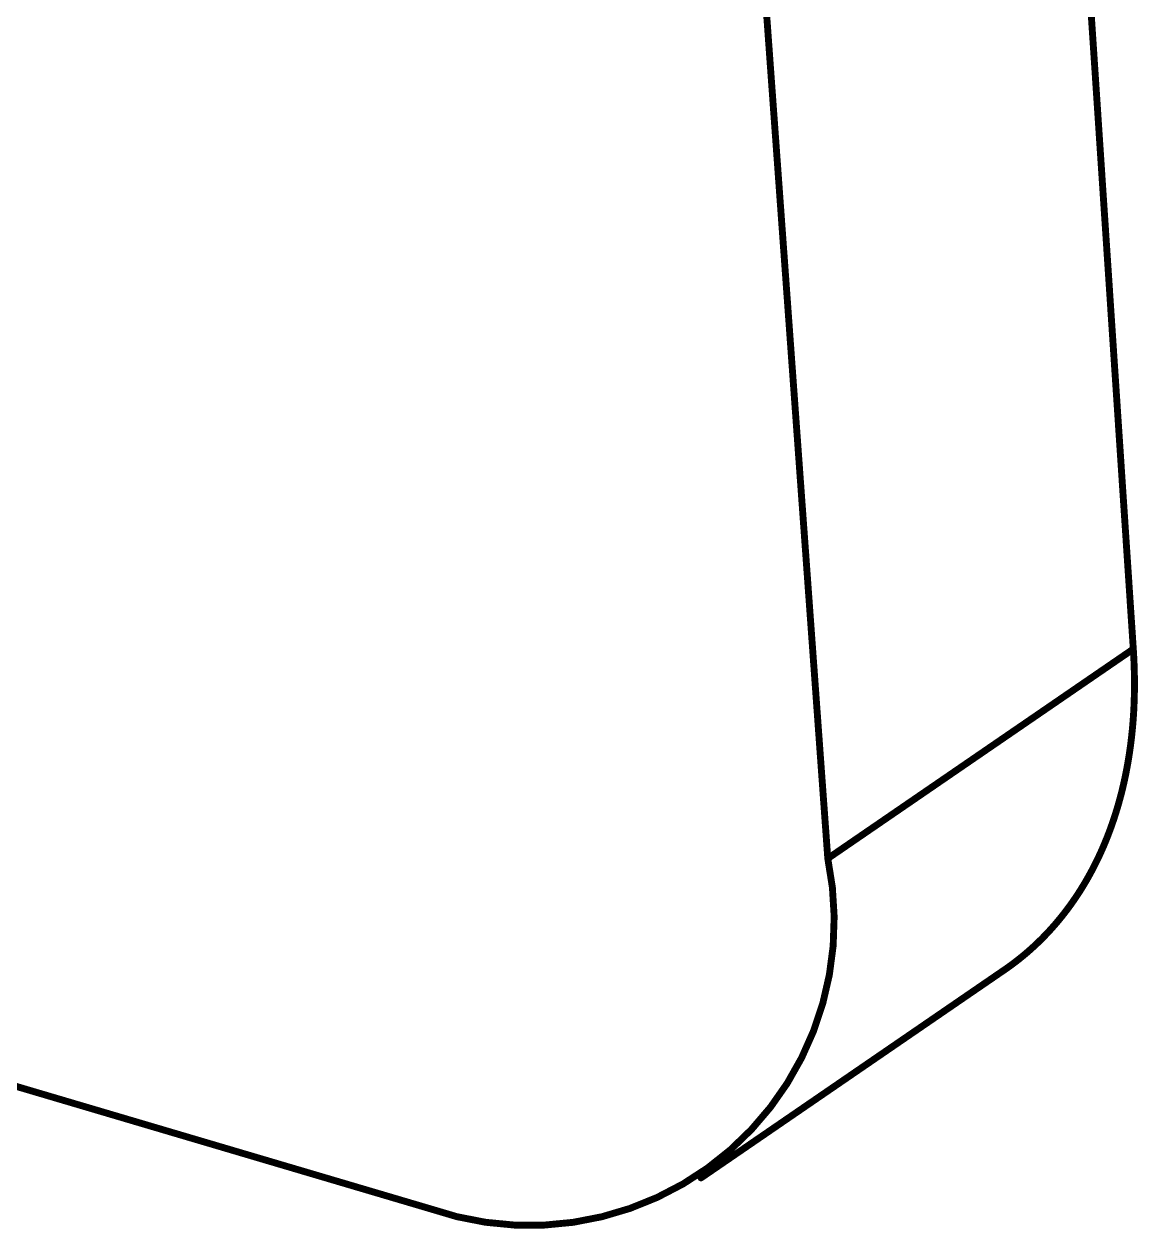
# Model space of a CAD drawing. Header units: inches. Extents: x 0 to 35.2, y -0.7 to 15.9.
# Drawn here: x 30.9147 to 30.9956, y 11.1933 to 11.2807 of the extents above; entities that cross this region are included whole.
import ezdxf

# ---------------------------------------------------------------- set-up
doc = ezdxf.new("R2010")
doc.units = ezdxf.units.IN
doc.header["$MEASUREMENT"] = 0
doc.layers.add('Dimensions', color=6, linetype='Continuous')

msp = doc.modelspace()

# ---------------------------------------------------------------- linework, layer by layer
at = {"layer": 'Dimensions'}
for points in [[(30.414375, 11.351366, 0.0005, 0.0005, 0), (30.944098, 11.19479, 0.0005, 0.0005, 0)], [(30.990599, 11.305035, 0.0005, 0.0005, 0), (30.995217, 11.235379, 0.0005, 0.0005, 0)], [(30.968016, 11.289553, 0.0005, 0.0005, 0), (30.973044, 11.220179, 0.0005, 0.0005, 0)], [(30.973044, 11.220179, 0.0005, 0.0005, 0), (30.995217, 11.235379, 0.0005, 0.0005, 0)], [(30.995217, 11.235379, 0.0005, 0.0005, 0), (30.995236, 11.235077, 0.0005, 0.0005, 0)], [(30.995236, 11.235077, 0.0005, 0.0005, 0), (30.995252, 11.234776, 0.0005, 0.0005, 0)], [(30.995252, 11.234776, 0.0005, 0.0005, 0), (30.995266, 11.234475, 0.0005, 0.0005, 0)], [(30.995266, 11.234475, 0.0005, 0.0005, 0), (30.995278, 11.234176, 0.0005, 0.0005, 0)], [(30.995278, 11.234176, 0.0005, 0.0005, 0), (30.995287, 11.233877, 0.0005, 0.0005, 0)], [(30.995287, 11.233877, 0.0005, 0.0005, 0), (30.995294, 11.233579, 0.0005, 0.0005, 0)], [(30.995294, 11.233579, 0.0005, 0.0005, 0), (30.995299, 11.233282, 0.0005, 0.0005, 0)], [(30.995299, 11.233282, 0.0005, 0.0005, 0), (30.995301, 11.232985, 0.0005, 0.0005, 0)], [(30.995294, 11.232102, 0.0005, 0.0005, 0), (30.995299, 11.232396, 0.0005, 0.0005, 0)], [(30.995299, 11.232396, 0.0005, 0.0005, 0), (30.995301, 11.23269, 0.0005, 0.0005, 0)], [(30.995301, 11.23269, 0.0005, 0.0005, 0), (30.995301, 11.232985, 0.0005, 0.0005, 0)], [(30.995265, 11.231227, 0.0005, 0.0005, 0), (30.995277, 11.231518, 0.0005, 0.0005, 0)], [(30.995277, 11.231518, 0.0005, 0.0005, 0), (30.995286, 11.231809, 0.0005, 0.0005, 0)], [(30.995286, 11.231809, 0.0005, 0.0005, 0), (30.995294, 11.232102, 0.0005, 0.0005, 0)], [(30.995215, 11.230361, 0.0005, 0.0005, 0), (30.995234, 11.230649, 0.0005, 0.0005, 0)], [(30.995234, 11.230649, 0.0005, 0.0005, 0), (30.995251, 11.230937, 0.0005, 0.0005, 0)], [(30.995251, 11.230937, 0.0005, 0.0005, 0), (30.995265, 11.231227, 0.0005, 0.0005, 0)], [(30.995143, 11.229505, 0.0005, 0.0005, 0), (30.995169, 11.229789, 0.0005, 0.0005, 0)], [(30.995169, 11.229789, 0.0005, 0.0005, 0), (30.995193, 11.230075, 0.0005, 0.0005, 0)], [(30.995193, 11.230075, 0.0005, 0.0005, 0), (30.995215, 11.230361, 0.0005, 0.0005, 0)], [(30.99505, 11.228659, 0.0005, 0.0005, 0), (30.995083, 11.22894, 0.0005, 0.0005, 0)], [(30.995083, 11.22894, 0.0005, 0.0005, 0), (30.995114, 11.229222, 0.0005, 0.0005, 0)], [(30.995114, 11.229222, 0.0005, 0.0005, 0), (30.995143, 11.229505, 0.0005, 0.0005, 0)], [(30.994893, 11.227548, 0.0005, 0.0005, 0), (30.994936, 11.227824, 0.0005, 0.0005, 0)], [(30.994936, 11.227824, 0.0005, 0.0005, 0), (30.994977, 11.228101, 0.0005, 0.0005, 0)], [(30.994977, 11.228101, 0.0005, 0.0005, 0), (30.995015, 11.228379, 0.0005, 0.0005, 0)], [(30.995015, 11.228379, 0.0005, 0.0005, 0), (30.99505, 11.228659, 0.0005, 0.0005, 0)], [(30.994751, 11.226728, 0.0005, 0.0005, 0), (30.994801, 11.227, 0.0005, 0.0005, 0)], [(30.994801, 11.227, 0.0005, 0.0005, 0), (30.994848, 11.227274, 0.0005, 0.0005, 0)], [(30.994848, 11.227274, 0.0005, 0.0005, 0), (30.994893, 11.227548, 0.0005, 0.0005, 0)], [(30.994588, 11.225921, 0.0005, 0.0005, 0), (30.994645, 11.226189, 0.0005, 0.0005, 0)], [(30.994645, 11.226189, 0.0005, 0.0005, 0), (30.994699, 11.226458, 0.0005, 0.0005, 0)], [(30.994699, 11.226458, 0.0005, 0.0005, 0), (30.994751, 11.226728, 0.0005, 0.0005, 0)], [(30.994404, 11.225126, 0.0005, 0.0005, 0), (30.994468, 11.22539, 0.0005, 0.0005, 0)], [(30.994468, 11.22539, 0.0005, 0.0005, 0), (30.994529, 11.225654, 0.0005, 0.0005, 0)], [(30.994529, 11.225654, 0.0005, 0.0005, 0), (30.994588, 11.225921, 0.0005, 0.0005, 0)], [(30.994127, 11.224087, 0.0005, 0.0005, 0), (30.994199, 11.224345, 0.0005, 0.0005, 0)], [(30.994199, 11.224345, 0.0005, 0.0005, 0), (30.99427, 11.224604, 0.0005, 0.0005, 0)], [(30.99427, 11.224604, 0.0005, 0.0005, 0), (30.994338, 11.224864, 0.0005, 0.0005, 0)], [(30.994338, 11.224864, 0.0005, 0.0005, 0), (30.994404, 11.225126, 0.0005, 0.0005, 0)], [(30.993894, 11.223324, 0.0005, 0.0005, 0), (30.993974, 11.223577, 0.0005, 0.0005, 0)], [(30.993974, 11.223577, 0.0005, 0.0005, 0), (30.994051, 11.223831, 0.0005, 0.0005, 0)], [(30.994051, 11.223831, 0.0005, 0.0005, 0), (30.994127, 11.224087, 0.0005, 0.0005, 0)], [(30.993553, 11.222329, 0.0005, 0.0005, 0), (30.993641, 11.222575, 0.0005, 0.0005, 0)], [(30.993641, 11.222575, 0.0005, 0.0005, 0), (30.993728, 11.222823, 0.0005, 0.0005, 0)], [(30.993728, 11.222823, 0.0005, 0.0005, 0), (30.993812, 11.223073, 0.0005, 0.0005, 0)], [(30.993812, 11.223073, 0.0005, 0.0005, 0), (30.993894, 11.223324, 0.0005, 0.0005, 0)], [(30.993273, 11.2216, 0.0005, 0.0005, 0), (30.993369, 11.221842, 0.0005, 0.0005, 0)], [(30.993369, 11.221842, 0.0005, 0.0005, 0), (30.993462, 11.222084, 0.0005, 0.0005, 0)], [(30.993462, 11.222084, 0.0005, 0.0005, 0), (30.993553, 11.222329, 0.0005, 0.0005, 0)], [(30.992869, 11.220653, 0.0005, 0.0005, 0), (30.992974, 11.220887, 0.0005, 0.0005, 0)], [(30.992974, 11.220887, 0.0005, 0.0005, 0), (30.993076, 11.221123, 0.0005, 0.0005, 0)], [(30.993076, 11.221123, 0.0005, 0.0005, 0), (30.993175, 11.221361, 0.0005, 0.0005, 0)], [(30.993175, 11.221361, 0.0005, 0.0005, 0), (30.993273, 11.2216, 0.0005, 0.0005, 0)], [(30.973044, 11.220179, 0.0005, 0.0005, -0.583423), (30.944098, 11.19479, 0.0005, 0.0005, 0)], [(30.99243, 11.219735, 0.0005, 0.0005, 0), (30.992543, 11.219962, 0.0005, 0.0005, 0)], [(30.992543, 11.219962, 0.0005, 0.0005, 0), (30.992654, 11.220191, 0.0005, 0.0005, 0)], [(30.992654, 11.220191, 0.0005, 0.0005, 0), (30.992763, 11.220421, 0.0005, 0.0005, 0)], [(30.992763, 11.220421, 0.0005, 0.0005, 0), (30.992869, 11.220653, 0.0005, 0.0005, 0)], [(30.991957, 11.218847, 0.0005, 0.0005, 0), (30.992078, 11.219067, 0.0005, 0.0005, 0)], [(30.992078, 11.219067, 0.0005, 0.0005, 0), (30.992198, 11.219288, 0.0005, 0.0005, 0)], [(30.992198, 11.219288, 0.0005, 0.0005, 0), (30.992315, 11.219511, 0.0005, 0.0005, 0)], [(30.992315, 11.219511, 0.0005, 0.0005, 0), (30.99243, 11.219735, 0.0005, 0.0005, 0)], [(30.991449, 11.21799, 0.0005, 0.0005, 0), (30.991579, 11.218202, 0.0005, 0.0005, 0)], [(30.991579, 11.218202, 0.0005, 0.0005, 0), (30.991707, 11.218415, 0.0005, 0.0005, 0)], [(30.991707, 11.218415, 0.0005, 0.0005, 0), (30.991833, 11.21863, 0.0005, 0.0005, 0)], [(30.991833, 11.21863, 0.0005, 0.0005, 0), (30.991957, 11.218847, 0.0005, 0.0005, 0)], [(30.990908, 11.217166, 0.0005, 0.0005, 0), (30.991047, 11.217369, 0.0005, 0.0005, 0)], [(30.991047, 11.217369, 0.0005, 0.0005, 0), (30.991183, 11.217574, 0.0005, 0.0005, 0)], [(30.991183, 11.217574, 0.0005, 0.0005, 0), (30.991317, 11.217781, 0.0005, 0.0005, 0)], [(30.991317, 11.217781, 0.0005, 0.0005, 0), (30.991449, 11.21799, 0.0005, 0.0005, 0)], [(30.990335, 11.216374, 0.0005, 0.0005, 0), (30.990481, 11.216569, 0.0005, 0.0005, 0)], [(30.990481, 11.216569, 0.0005, 0.0005, 0), (30.990626, 11.216766, 0.0005, 0.0005, 0)], [(30.990626, 11.216766, 0.0005, 0.0005, 0), (30.990768, 11.216965, 0.0005, 0.0005, 0)], [(30.990768, 11.216965, 0.0005, 0.0005, 0), (30.990908, 11.217166, 0.0005, 0.0005, 0)], [(30.989573, 11.215432, 0.0005, 0.0005, 0), (30.989729, 11.215616, 0.0005, 0.0005, 0)], [(30.989729, 11.215616, 0.0005, 0.0005, 0), (30.989884, 11.215803, 0.0005, 0.0005, 0)], [(30.989884, 11.215803, 0.0005, 0.0005, 0), (30.990036, 11.215991, 0.0005, 0.0005, 0)], [(30.990036, 11.215991, 0.0005, 0.0005, 0), (30.990186, 11.216181, 0.0005, 0.0005, 0)], [(30.990186, 11.216181, 0.0005, 0.0005, 0), (30.990335, 11.216374, 0.0005, 0.0005, 0)], [(30.988763, 11.214546, 0.0005, 0.0005, 0), (30.988929, 11.214719, 0.0005, 0.0005, 0)], [(30.988929, 11.214719, 0.0005, 0.0005, 0), (30.989093, 11.214894, 0.0005, 0.0005, 0)], [(30.989093, 11.214894, 0.0005, 0.0005, 0), (30.989255, 11.215071, 0.0005, 0.0005, 0)], [(30.989255, 11.215071, 0.0005, 0.0005, 0), (30.989415, 11.215251, 0.0005, 0.0005, 0)], [(30.989415, 11.215251, 0.0005, 0.0005, 0), (30.989573, 11.215432, 0.0005, 0.0005, 0)], [(30.987905, 11.213716, 0.0005, 0.0005, 0), (30.98808, 11.213878, 0.0005, 0.0005, 0)], [(30.98808, 11.213878, 0.0005, 0.0005, 0), (30.988254, 11.214041, 0.0005, 0.0005, 0)], [(30.988254, 11.214041, 0.0005, 0.0005, 0), (30.988425, 11.214207, 0.0005, 0.0005, 0)], [(30.988425, 11.214207, 0.0005, 0.0005, 0), (30.988595, 11.214375, 0.0005, 0.0005, 0)], [(30.988595, 11.214375, 0.0005, 0.0005, 0), (30.988763, 11.214546, 0.0005, 0.0005, 0)], [(30.986816, 11.212797, 0.0005, 0.0005, 0), (30.987002, 11.212945, 0.0005, 0.0005, 0)], [(30.987002, 11.212945, 0.0005, 0.0005, 0), (30.987186, 11.213094, 0.0005, 0.0005, 0)], [(30.987186, 11.213094, 0.0005, 0.0005, 0), (30.987369, 11.213246, 0.0005, 0.0005, 0)], [(30.987369, 11.213246, 0.0005, 0.0005, 0), (30.987549, 11.2134, 0.0005, 0.0005, 0)], [(30.987549, 11.2134, 0.0005, 0.0005, 0), (30.987728, 11.213557, 0.0005, 0.0005, 0)], [(30.987728, 11.213557, 0.0005, 0.0005, 0), (30.987905, 11.213716, 0.0005, 0.0005, 0)], [(30.963845, 11.197005, 0.0005, 0.0005, 0), (30.985861, 11.212098, 0.0005, 0.0005, 0)], [(30.985861, 11.212098, 0.0005, 0.0005, 0), (30.986055, 11.212233, 0.0005, 0.0005, 0)], [(30.986055, 11.212233, 0.0005, 0.0005, 0), (30.986248, 11.21237, 0.0005, 0.0005, 0)], [(30.986248, 11.21237, 0.0005, 0.0005, 0), (30.986439, 11.21251, 0.0005, 0.0005, 0)], [(30.986439, 11.21251, 0.0005, 0.0005, 0), (30.986629, 11.212653, 0.0005, 0.0005, 0)], [(30.986629, 11.212653, 0.0005, 0.0005, 0), (30.986816, 11.212797, 0.0005, 0.0005, 0)]]:
    msp.add_lwpolyline(points, format="xyseb", dxfattribs=at)
for points in [[(30.995092, 11.235379, 0.00025, 0.00025, 1), (30.995342, 11.235379, 0.00025, 0.00025, 1)], [(30.995092, 11.235379, 0.00025, 0.00025, 1), (30.995342, 11.235379, 0.00025, 0.00025, 1)], [(30.995092, 11.235379, 0.00025, 0.00025, 1), (30.995342, 11.235379, 0.00025, 0.00025, 1)], [(30.995111, 11.235077, 0.00025, 0.00025, 1), (30.995361, 11.235077, 0.00025, 0.00025, 1)], [(30.995111, 11.235077, 0.00025, 0.00025, 1), (30.995361, 11.235077, 0.00025, 0.00025, 1)], [(30.995127, 11.234776, 0.00025, 0.00025, 1), (30.995377, 11.234776, 0.00025, 0.00025, 1)], [(30.995127, 11.234776, 0.00025, 0.00025, 1), (30.995377, 11.234776, 0.00025, 0.00025, 1)], [(30.995141, 11.234475, 0.00025, 0.00025, 1), (30.995391, 11.234475, 0.00025, 0.00025, 1)], [(30.995141, 11.234475, 0.00025, 0.00025, 1), (30.995391, 11.234475, 0.00025, 0.00025, 1)], [(30.995153, 11.234176, 0.00025, 0.00025, 1), (30.995403, 11.234176, 0.00025, 0.00025, 1)], [(30.995153, 11.234176, 0.00025, 0.00025, 1), (30.995403, 11.234176, 0.00025, 0.00025, 1)], [(30.995162, 11.233877, 0.00025, 0.00025, 1), (30.995412, 11.233877, 0.00025, 0.00025, 1)], [(30.995162, 11.233877, 0.00025, 0.00025, 1), (30.995412, 11.233877, 0.00025, 0.00025, 1)], [(30.995169, 11.233579, 0.00025, 0.00025, 1), (30.995419, 11.233579, 0.00025, 0.00025, 1)], [(30.995169, 11.233579, 0.00025, 0.00025, 1), (30.995419, 11.233579, 0.00025, 0.00025, 1)], [(30.995174, 11.233282, 0.00025, 0.00025, 1), (30.995424, 11.233282, 0.00025, 0.00025, 1)], [(30.995174, 11.233282, 0.00025, 0.00025, 1), (30.995424, 11.233282, 0.00025, 0.00025, 1)], [(30.995174, 11.232396, 0.00025, 0.00025, 1), (30.995424, 11.232396, 0.00025, 0.00025, 1)], [(30.995174, 11.232396, 0.00025, 0.00025, 1), (30.995424, 11.232396, 0.00025, 0.00025, 1)], [(30.995176, 11.232985, 0.00025, 0.00025, 1), (30.995426, 11.232985, 0.00025, 0.00025, 1)], [(30.995176, 11.232985, 0.00025, 0.00025, 1), (30.995426, 11.232985, 0.00025, 0.00025, 1)], [(30.995176, 11.23269, 0.00025, 0.00025, 1), (30.995426, 11.23269, 0.00025, 0.00025, 1)], [(30.995176, 11.23269, 0.00025, 0.00025, 1), (30.995426, 11.23269, 0.00025, 0.00025, 1)], [(30.995152, 11.231518, 0.00025, 0.00025, 1), (30.995402, 11.231518, 0.00025, 0.00025, 1)], [(30.995152, 11.231518, 0.00025, 0.00025, 1), (30.995402, 11.231518, 0.00025, 0.00025, 1)], [(30.995161, 11.231809, 0.00025, 0.00025, 1), (30.995411, 11.231809, 0.00025, 0.00025, 1)], [(30.995161, 11.231809, 0.00025, 0.00025, 1), (30.995411, 11.231809, 0.00025, 0.00025, 1)], [(30.995169, 11.232102, 0.00025, 0.00025, 1), (30.995419, 11.232102, 0.00025, 0.00025, 1)], [(30.995169, 11.232102, 0.00025, 0.00025, 1), (30.995419, 11.232102, 0.00025, 0.00025, 1)], [(30.995109, 11.230649, 0.00025, 0.00025, 1), (30.995359, 11.230649, 0.00025, 0.00025, 1)], [(30.995109, 11.230649, 0.00025, 0.00025, 1), (30.995359, 11.230649, 0.00025, 0.00025, 1)], [(30.995126, 11.230937, 0.00025, 0.00025, 1), (30.995376, 11.230937, 0.00025, 0.00025, 1)], [(30.995126, 11.230937, 0.00025, 0.00025, 1), (30.995376, 11.230937, 0.00025, 0.00025, 1)], [(30.99514, 11.231227, 0.00025, 0.00025, 1), (30.99539, 11.231227, 0.00025, 0.00025, 1)], [(30.99514, 11.231227, 0.00025, 0.00025, 1), (30.99539, 11.231227, 0.00025, 0.00025, 1)], [(30.995044, 11.229789, 0.00025, 0.00025, 1), (30.995294, 11.229789, 0.00025, 0.00025, 1)], [(30.995044, 11.229789, 0.00025, 0.00025, 1), (30.995294, 11.229789, 0.00025, 0.00025, 1)], [(30.995068, 11.230075, 0.00025, 0.00025, 1), (30.995318, 11.230075, 0.00025, 0.00025, 1)], [(30.995068, 11.230075, 0.00025, 0.00025, 1), (30.995318, 11.230075, 0.00025, 0.00025, 1)], [(30.99509, 11.230361, 0.00025, 0.00025, 1), (30.99534, 11.230361, 0.00025, 0.00025, 1)], [(30.99509, 11.230361, 0.00025, 0.00025, 1), (30.99534, 11.230361, 0.00025, 0.00025, 1)], [(30.994958, 11.22894, 0.00025, 0.00025, 1), (30.995209, 11.22894, 0.00025, 0.00025, 1)], [(30.994958, 11.22894, 0.00025, 0.00025, 1), (30.995209, 11.22894, 0.00025, 0.00025, 1)], [(30.994989, 11.229222, 0.00025, 0.00025, 1), (30.99524, 11.229222, 0.00025, 0.00025, 1)], [(30.994989, 11.229222, 0.00025, 0.00025, 1), (30.99524, 11.229222, 0.00025, 0.00025, 1)], [(30.995018, 11.229505, 0.00025, 0.00025, 1), (30.995268, 11.229505, 0.00025, 0.00025, 1)], [(30.995018, 11.229505, 0.00025, 0.00025, 1), (30.995268, 11.229505, 0.00025, 0.00025, 1)], [(30.994811, 11.227824, 0.00025, 0.00025, 1), (30.995061, 11.227824, 0.00025, 0.00025, 1)], [(30.994811, 11.227824, 0.00025, 0.00025, 1), (30.995061, 11.227824, 0.00025, 0.00025, 1)], [(30.994852, 11.228101, 0.00025, 0.00025, 1), (30.995102, 11.228101, 0.00025, 0.00025, 1)], [(30.994852, 11.228101, 0.00025, 0.00025, 1), (30.995102, 11.228101, 0.00025, 0.00025, 1)], [(30.99489, 11.228379, 0.00025, 0.00025, 1), (30.99514, 11.228379, 0.00025, 0.00025, 1)], [(30.99489, 11.228379, 0.00025, 0.00025, 1), (30.99514, 11.228379, 0.00025, 0.00025, 1)], [(30.994925, 11.228659, 0.00025, 0.00025, 1), (30.995175, 11.228659, 0.00025, 0.00025, 1)], [(30.994925, 11.228659, 0.00025, 0.00025, 1), (30.995175, 11.228659, 0.00025, 0.00025, 1)], [(30.994676, 11.227, 0.00025, 0.00025, 1), (30.994926, 11.227, 0.00025, 0.00025, 1)], [(30.994676, 11.227, 0.00025, 0.00025, 1), (30.994926, 11.227, 0.00025, 0.00025, 1)], [(30.994723, 11.227274, 0.00025, 0.00025, 1), (30.994974, 11.227274, 0.00025, 0.00025, 1)], [(30.994723, 11.227274, 0.00025, 0.00025, 1), (30.994974, 11.227274, 0.00025, 0.00025, 1)], [(30.994768, 11.227548, 0.00025, 0.00025, 1), (30.995019, 11.227548, 0.00025, 0.00025, 1)], [(30.994768, 11.227548, 0.00025, 0.00025, 1), (30.995019, 11.227548, 0.00025, 0.00025, 1)], [(30.99452, 11.226189, 0.00025, 0.00025, 1), (30.99477, 11.226189, 0.00025, 0.00025, 1)], [(30.99452, 11.226189, 0.00025, 0.00025, 1), (30.99477, 11.226189, 0.00025, 0.00025, 1)], [(30.994574, 11.226458, 0.00025, 0.00025, 1), (30.994824, 11.226458, 0.00025, 0.00025, 1)], [(30.994574, 11.226458, 0.00025, 0.00025, 1), (30.994824, 11.226458, 0.00025, 0.00025, 1)], [(30.994626, 11.226728, 0.00025, 0.00025, 1), (30.994876, 11.226728, 0.00025, 0.00025, 1)], [(30.994626, 11.226728, 0.00025, 0.00025, 1), (30.994876, 11.226728, 0.00025, 0.00025, 1)], [(30.994343, 11.22539, 0.00025, 0.00025, 1), (30.994593, 11.22539, 0.00025, 0.00025, 1)], [(30.994343, 11.22539, 0.00025, 0.00025, 1), (30.994593, 11.22539, 0.00025, 0.00025, 1)], [(30.994404, 11.225654, 0.00025, 0.00025, 1), (30.994654, 11.225654, 0.00025, 0.00025, 1)], [(30.994404, 11.225654, 0.00025, 0.00025, 1), (30.994654, 11.225654, 0.00025, 0.00025, 1)], [(30.994463, 11.225921, 0.00025, 0.00025, 1), (30.994713, 11.225921, 0.00025, 0.00025, 1)], [(30.994463, 11.225921, 0.00025, 0.00025, 1), (30.994713, 11.225921, 0.00025, 0.00025, 1)], [(30.994074, 11.224345, 0.00025, 0.00025, 1), (30.994324, 11.224345, 0.00025, 0.00025, 1)], [(30.994074, 11.224345, 0.00025, 0.00025, 1), (30.994324, 11.224345, 0.00025, 0.00025, 1)], [(30.994145, 11.224604, 0.00025, 0.00025, 1), (30.994395, 11.224604, 0.00025, 0.00025, 1)], [(30.994145, 11.224604, 0.00025, 0.00025, 1), (30.994395, 11.224604, 0.00025, 0.00025, 1)], [(30.994213, 11.224864, 0.00025, 0.00025, 1), (30.994463, 11.224864, 0.00025, 0.00025, 1)], [(30.994213, 11.224864, 0.00025, 0.00025, 1), (30.994463, 11.224864, 0.00025, 0.00025, 1)], [(30.994279, 11.225126, 0.00025, 0.00025, 1), (30.994529, 11.225126, 0.00025, 0.00025, 1)], [(30.994279, 11.225126, 0.00025, 0.00025, 1), (30.994529, 11.225126, 0.00025, 0.00025, 1)], [(30.993849, 11.223577, 0.00025, 0.00025, 1), (30.994099, 11.223577, 0.00025, 0.00025, 1)], [(30.993849, 11.223577, 0.00025, 0.00025, 1), (30.994099, 11.223577, 0.00025, 0.00025, 1)], [(30.993926, 11.223831, 0.00025, 0.00025, 1), (30.994176, 11.223831, 0.00025, 0.00025, 1)], [(30.993926, 11.223831, 0.00025, 0.00025, 1), (30.994176, 11.223831, 0.00025, 0.00025, 1)], [(30.994001, 11.224087, 0.00025, 0.00025, 1), (30.994252, 11.224087, 0.00025, 0.00025, 1)], [(30.994001, 11.224087, 0.00025, 0.00025, 1), (30.994252, 11.224087, 0.00025, 0.00025, 1)], [(30.993516, 11.222575, 0.00025, 0.00025, 1), (30.993766, 11.222575, 0.00025, 0.00025, 1)], [(30.993516, 11.222575, 0.00025, 0.00025, 1), (30.993766, 11.222575, 0.00025, 0.00025, 1)], [(30.993603, 11.222823, 0.00025, 0.00025, 1), (30.993853, 11.222823, 0.00025, 0.00025, 1)], [(30.993603, 11.222823, 0.00025, 0.00025, 1), (30.993853, 11.222823, 0.00025, 0.00025, 1)], [(30.993687, 11.223073, 0.00025, 0.00025, 1), (30.993937, 11.223073, 0.00025, 0.00025, 1)], [(30.993687, 11.223073, 0.00025, 0.00025, 1), (30.993937, 11.223073, 0.00025, 0.00025, 1)], [(30.993769, 11.223324, 0.00025, 0.00025, 1), (30.994019, 11.223324, 0.00025, 0.00025, 1)], [(30.993769, 11.223324, 0.00025, 0.00025, 1), (30.994019, 11.223324, 0.00025, 0.00025, 1)], [(30.993244, 11.221842, 0.00025, 0.00025, 1), (30.993494, 11.221842, 0.00025, 0.00025, 1)], [(30.993244, 11.221842, 0.00025, 0.00025, 1), (30.993494, 11.221842, 0.00025, 0.00025, 1)], [(30.993337, 11.222084, 0.00025, 0.00025, 1), (30.993587, 11.222084, 0.00025, 0.00025, 1)], [(30.993337, 11.222084, 0.00025, 0.00025, 1), (30.993587, 11.222084, 0.00025, 0.00025, 1)], [(30.993428, 11.222329, 0.00025, 0.00025, 1), (30.993678, 11.222329, 0.00025, 0.00025, 1)], [(30.993428, 11.222329, 0.00025, 0.00025, 1), (30.993678, 11.222329, 0.00025, 0.00025, 1)], [(30.992849, 11.220887, 0.00025, 0.00025, 1), (30.993098, 11.220887, 0.00025, 0.00025, 1)], [(30.992849, 11.220887, 0.00025, 0.00025, 1), (30.993098, 11.220887, 0.00025, 0.00025, 1)], [(30.992951, 11.221123, 0.00025, 0.00025, 1), (30.993201, 11.221123, 0.00025, 0.00025, 1)], [(30.992951, 11.221123, 0.00025, 0.00025, 1), (30.993201, 11.221123, 0.00025, 0.00025, 1)], [(30.99305, 11.221361, 0.00025, 0.00025, 1), (30.993301, 11.221361, 0.00025, 0.00025, 1)], [(30.99305, 11.221361, 0.00025, 0.00025, 1), (30.993301, 11.221361, 0.00025, 0.00025, 1)], [(30.993148, 11.2216, 0.00025, 0.00025, 1), (30.993398, 11.2216, 0.00025, 0.00025, 1)], [(30.993148, 11.2216, 0.00025, 0.00025, 1), (30.993398, 11.2216, 0.00025, 0.00025, 1)], [(30.972919, 11.220179, 0.00025, 0.00025, 1), (30.973169, 11.220179, 0.00025, 0.00025, 1)], [(30.972919, 11.220179, 0.00025, 0.00025, 1), (30.973169, 11.220179, 0.00025, 0.00025, 1)], [(30.972919, 11.220179, 0.00025, 0.00025, 1), (30.973169, 11.220179, 0.00025, 0.00025, 1)], [(30.992418, 11.219962, 0.00025, 0.00025, 1), (30.992668, 11.219962, 0.00025, 0.00025, 1)], [(30.992418, 11.219962, 0.00025, 0.00025, 1), (30.992668, 11.219962, 0.00025, 0.00025, 1)], [(30.992529, 11.220191, 0.00025, 0.00025, 1), (30.992779, 11.220191, 0.00025, 0.00025, 1)], [(30.992529, 11.220191, 0.00025, 0.00025, 1), (30.992779, 11.220191, 0.00025, 0.00025, 1)], [(30.992638, 11.220421, 0.00025, 0.00025, 1), (30.992888, 11.220421, 0.00025, 0.00025, 1)], [(30.992638, 11.220421, 0.00025, 0.00025, 1), (30.992888, 11.220421, 0.00025, 0.00025, 1)], [(30.992744, 11.220653, 0.00025, 0.00025, 1), (30.992994, 11.220653, 0.00025, 0.00025, 1)], [(30.992744, 11.220653, 0.00025, 0.00025, 1), (30.992994, 11.220653, 0.00025, 0.00025, 1)], [(30.991953, 11.219067, 0.00025, 0.00025, 1), (30.992203, 11.219067, 0.00025, 0.00025, 1)], [(30.991953, 11.219067, 0.00025, 0.00025, 1), (30.992203, 11.219067, 0.00025, 0.00025, 1)], [(30.992073, 11.219288, 0.00025, 0.00025, 1), (30.992323, 11.219288, 0.00025, 0.00025, 1)], [(30.992073, 11.219288, 0.00025, 0.00025, 1), (30.992323, 11.219288, 0.00025, 0.00025, 1)], [(30.99219, 11.219511, 0.00025, 0.00025, 1), (30.99244, 11.219511, 0.00025, 0.00025, 1)], [(30.99219, 11.219511, 0.00025, 0.00025, 1), (30.99244, 11.219511, 0.00025, 0.00025, 1)], [(30.992305, 11.219735, 0.00025, 0.00025, 1), (30.992555, 11.219735, 0.00025, 0.00025, 1)], [(30.992305, 11.219735, 0.00025, 0.00025, 1), (30.992555, 11.219735, 0.00025, 0.00025, 1)], [(30.991454, 11.218202, 0.00025, 0.00025, 1), (30.991704, 11.218202, 0.00025, 0.00025, 1)], [(30.991454, 11.218202, 0.00025, 0.00025, 1), (30.991704, 11.218202, 0.00025, 0.00025, 1)], [(30.991582, 11.218415, 0.00025, 0.00025, 1), (30.991832, 11.218415, 0.00025, 0.00025, 1)], [(30.991582, 11.218415, 0.00025, 0.00025, 1), (30.991832, 11.218415, 0.00025, 0.00025, 1)], [(30.991708, 11.21863, 0.00025, 0.00025, 1), (30.991958, 11.21863, 0.00025, 0.00025, 1)], [(30.991708, 11.21863, 0.00025, 0.00025, 1), (30.991958, 11.21863, 0.00025, 0.00025, 1)], [(30.991832, 11.218847, 0.00025, 0.00025, 1), (30.992082, 11.218847, 0.00025, 0.00025, 1)], [(30.991832, 11.218847, 0.00025, 0.00025, 1), (30.992082, 11.218847, 0.00025, 0.00025, 1)], [(30.990922, 11.217369, 0.00025, 0.00025, 1), (30.991172, 11.217369, 0.00025, 0.00025, 1)], [(30.990922, 11.217369, 0.00025, 0.00025, 1), (30.991172, 11.217369, 0.00025, 0.00025, 1)], [(30.991058, 11.217574, 0.00025, 0.00025, 1), (30.991308, 11.217574, 0.00025, 0.00025, 1)], [(30.991058, 11.217574, 0.00025, 0.00025, 1), (30.991308, 11.217574, 0.00025, 0.00025, 1)], [(30.991192, 11.217781, 0.00025, 0.00025, 1), (30.991442, 11.217781, 0.00025, 0.00025, 1)], [(30.991192, 11.217781, 0.00025, 0.00025, 1), (30.991442, 11.217781, 0.00025, 0.00025, 1)], [(30.991324, 11.21799, 0.00025, 0.00025, 1), (30.991574, 11.21799, 0.00025, 0.00025, 1)], [(30.991324, 11.21799, 0.00025, 0.00025, 1), (30.991574, 11.21799, 0.00025, 0.00025, 1)], [(30.990356, 11.216569, 0.00025, 0.00025, 1), (30.990606, 11.216569, 0.00025, 0.00025, 1)], [(30.990356, 11.216569, 0.00025, 0.00025, 1), (30.990606, 11.216569, 0.00025, 0.00025, 1)], [(30.990501, 11.216766, 0.00025, 0.00025, 1), (30.990751, 11.216766, 0.00025, 0.00025, 1)], [(30.990501, 11.216766, 0.00025, 0.00025, 1), (30.990751, 11.216766, 0.00025, 0.00025, 1)], [(30.990643, 11.216965, 0.00025, 0.00025, 1), (30.990893, 11.216965, 0.00025, 0.00025, 1)], [(30.990643, 11.216965, 0.00025, 0.00025, 1), (30.990893, 11.216965, 0.00025, 0.00025, 1)], [(30.990783, 11.217166, 0.00025, 0.00025, 1), (30.991033, 11.217166, 0.00025, 0.00025, 1)], [(30.990783, 11.217166, 0.00025, 0.00025, 1), (30.991033, 11.217166, 0.00025, 0.00025, 1)], [(30.989604, 11.215616, 0.00025, 0.00025, 1), (30.989854, 11.215616, 0.00025, 0.00025, 1)], [(30.989604, 11.215616, 0.00025, 0.00025, 1), (30.989854, 11.215616, 0.00025, 0.00025, 1)], [(30.989759, 11.215803, 0.00025, 0.00025, 1), (30.990009, 11.215803, 0.00025, 0.00025, 1)], [(30.989759, 11.215803, 0.00025, 0.00025, 1), (30.990009, 11.215803, 0.00025, 0.00025, 1)], [(30.989911, 11.215991, 0.00025, 0.00025, 1), (30.990161, 11.215991, 0.00025, 0.00025, 1)], [(30.989911, 11.215991, 0.00025, 0.00025, 1), (30.990161, 11.215991, 0.00025, 0.00025, 1)], [(30.990061, 11.216181, 0.00025, 0.00025, 1), (30.990311, 11.216181, 0.00025, 0.00025, 1)], [(30.990061, 11.216181, 0.00025, 0.00025, 1), (30.990311, 11.216181, 0.00025, 0.00025, 1)], [(30.99021, 11.216374, 0.00025, 0.00025, 1), (30.99046, 11.216374, 0.00025, 0.00025, 1)], [(30.99021, 11.216374, 0.00025, 0.00025, 1), (30.99046, 11.216374, 0.00025, 0.00025, 1)], [(30.988803, 11.214719, 0.00025, 0.00025, 1), (30.989054, 11.214719, 0.00025, 0.00025, 1)], [(30.988803, 11.214719, 0.00025, 0.00025, 1), (30.989054, 11.214719, 0.00025, 0.00025, 1)], [(30.988968, 11.214894, 0.00025, 0.00025, 1), (30.989217, 11.214894, 0.00025, 0.00025, 1)], [(30.988968, 11.214894, 0.00025, 0.00025, 1), (30.989217, 11.214894, 0.00025, 0.00025, 1)], [(30.98913, 11.215071, 0.00025, 0.00025, 1), (30.98938, 11.215071, 0.00025, 0.00025, 1)], [(30.98913, 11.215071, 0.00025, 0.00025, 1), (30.98938, 11.215071, 0.00025, 0.00025, 1)], [(30.98929, 11.215251, 0.00025, 0.00025, 1), (30.98954, 11.215251, 0.00025, 0.00025, 1)], [(30.98929, 11.215251, 0.00025, 0.00025, 1), (30.98954, 11.215251, 0.00025, 0.00025, 1)], [(30.989448, 11.215432, 0.00025, 0.00025, 1), (30.989698, 11.215432, 0.00025, 0.00025, 1)], [(30.989448, 11.215432, 0.00025, 0.00025, 1), (30.989698, 11.215432, 0.00025, 0.00025, 1)], [(30.987955, 11.213878, 0.00025, 0.00025, 1), (30.988205, 11.213878, 0.00025, 0.00025, 1)], [(30.987955, 11.213878, 0.00025, 0.00025, 1), (30.988205, 11.213878, 0.00025, 0.00025, 1)], [(30.988129, 11.214041, 0.00025, 0.00025, 1), (30.988379, 11.214041, 0.00025, 0.00025, 1)], [(30.988129, 11.214041, 0.00025, 0.00025, 1), (30.988379, 11.214041, 0.00025, 0.00025, 1)], [(30.9883, 11.214207, 0.00025, 0.00025, 1), (30.98855, 11.214207, 0.00025, 0.00025, 1)], [(30.9883, 11.214207, 0.00025, 0.00025, 1), (30.98855, 11.214207, 0.00025, 0.00025, 1)], [(30.98847, 11.214375, 0.00025, 0.00025, 1), (30.98872, 11.214375, 0.00025, 0.00025, 1)], [(30.98847, 11.214375, 0.00025, 0.00025, 1), (30.98872, 11.214375, 0.00025, 0.00025, 1)], [(30.988638, 11.214546, 0.00025, 0.00025, 1), (30.988888, 11.214546, 0.00025, 0.00025, 1)], [(30.988638, 11.214546, 0.00025, 0.00025, 1), (30.988888, 11.214546, 0.00025, 0.00025, 1)], [(30.986877, 11.212945, 0.00025, 0.00025, 1), (30.987127, 11.212945, 0.00025, 0.00025, 1)], [(30.986877, 11.212945, 0.00025, 0.00025, 1), (30.987127, 11.212945, 0.00025, 0.00025, 1)], [(30.987061, 11.213094, 0.00025, 0.00025, 1), (30.987311, 11.213094, 0.00025, 0.00025, 1)], [(30.987061, 11.213094, 0.00025, 0.00025, 1), (30.987311, 11.213094, 0.00025, 0.00025, 1)], [(30.987244, 11.213246, 0.00025, 0.00025, 1), (30.987494, 11.213246, 0.00025, 0.00025, 1)], [(30.987244, 11.213246, 0.00025, 0.00025, 1), (30.987494, 11.213246, 0.00025, 0.00025, 1)], [(30.987424, 11.2134, 0.00025, 0.00025, 1), (30.987674, 11.2134, 0.00025, 0.00025, 1)], [(30.987424, 11.2134, 0.00025, 0.00025, 1), (30.987674, 11.2134, 0.00025, 0.00025, 1)], [(30.987603, 11.213557, 0.00025, 0.00025, 1), (30.987853, 11.213557, 0.00025, 0.00025, 1)], [(30.987603, 11.213557, 0.00025, 0.00025, 1), (30.987853, 11.213557, 0.00025, 0.00025, 1)], [(30.98778, 11.213716, 0.00025, 0.00025, 1), (30.98803, 11.213716, 0.00025, 0.00025, 1)], [(30.98778, 11.213716, 0.00025, 0.00025, 1), (30.98803, 11.213716, 0.00025, 0.00025, 1)], [(30.985736, 11.212098, 0.00025, 0.00025, 1), (30.985986, 11.212098, 0.00025, 0.00025, 1)], [(30.985736, 11.212098, 0.00025, 0.00025, 1), (30.985986, 11.212098, 0.00025, 0.00025, 1)], [(30.98593, 11.212233, 0.00025, 0.00025, 1), (30.98618, 11.212233, 0.00025, 0.00025, 1)], [(30.98593, 11.212233, 0.00025, 0.00025, 1), (30.98618, 11.212233, 0.00025, 0.00025, 1)], [(30.986123, 11.21237, 0.00025, 0.00025, 1), (30.986373, 11.21237, 0.00025, 0.00025, 1)], [(30.986123, 11.21237, 0.00025, 0.00025, 1), (30.986373, 11.21237, 0.00025, 0.00025, 1)], [(30.986314, 11.21251, 0.00025, 0.00025, 1), (30.986564, 11.21251, 0.00025, 0.00025, 1)], [(30.986314, 11.21251, 0.00025, 0.00025, 1), (30.986564, 11.21251, 0.00025, 0.00025, 1)], [(30.986504, 11.212653, 0.00025, 0.00025, 1), (30.986754, 11.212653, 0.00025, 0.00025, 1)], [(30.986504, 11.212653, 0.00025, 0.00025, 1), (30.986754, 11.212653, 0.00025, 0.00025, 1)], [(30.986691, 11.212797, 0.00025, 0.00025, 1), (30.986941, 11.212797, 0.00025, 0.00025, 1)], [(30.986691, 11.212797, 0.00025, 0.00025, 1), (30.986941, 11.212797, 0.00025, 0.00025, 1)], [(30.96372, 11.197005, 0.00025, 0.00025, 1), (30.96397, 11.197005, 0.00025, 0.00025, 1)], [(30.943973, 11.19479, 0.00025, 0.00025, 1), (30.944223, 11.19479, 0.00025, 0.00025, 1)], [(30.943973, 11.19479, 0.00025, 0.00025, 1), (30.944223, 11.19479, 0.00025, 0.00025, 1)]]:
    msp.add_lwpolyline(points, format="xyseb", close=True, dxfattribs=at)

doc.saveas('drawing.dxf')
